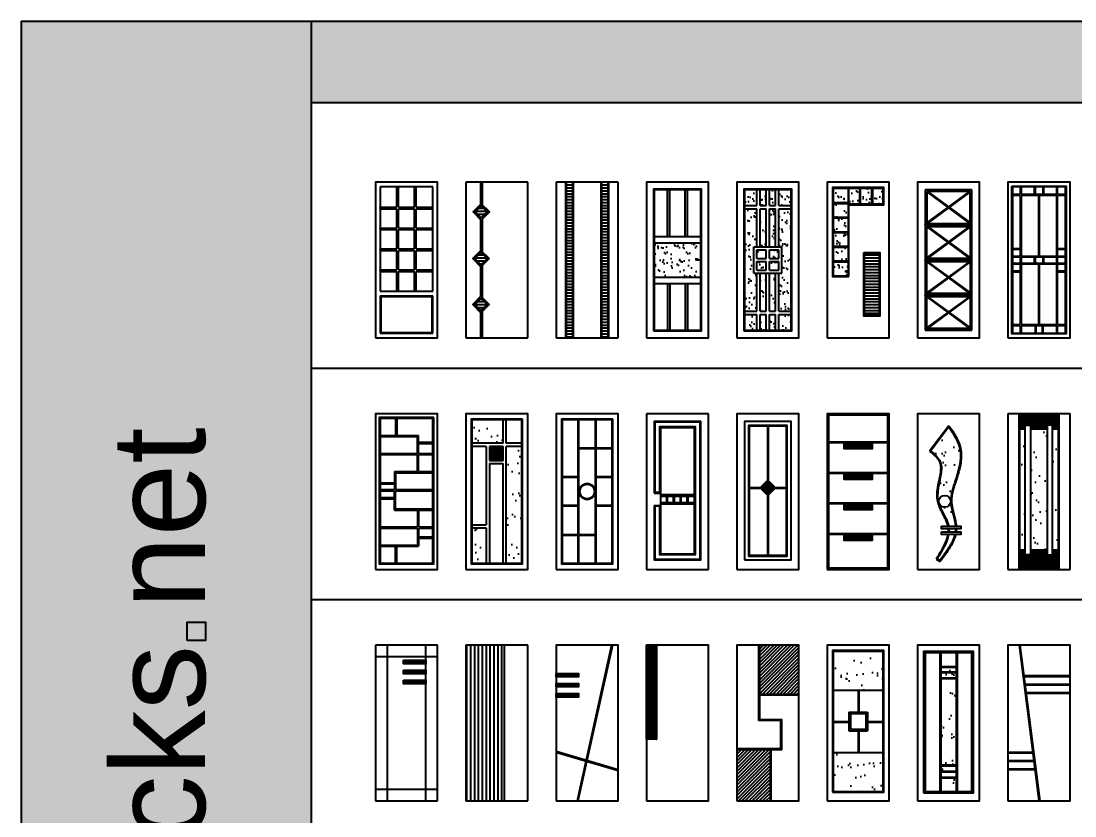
# Model space of a CAD drawing. Header units: millimetres. Extents: x 359 to 33527, y 260 to 20713.
# Drawn here: x 359 to 13904, y 10499 to 20713 of the extents above; entities that cross this region are included whole.
import ezdxf

# ---------------------------------------------------------------- set-up
doc = ezdxf.new("R2010")
doc.units = ezdxf.units.MM
doc.layers.add('www.cad-blocks.net', color=7, linetype='Continuous')
doc.styles.get("Standard").update_dxf_attribs({"font": 'arial.ttf'})
pattern_1 = [(37.5, (-118064.33, 60740.51), (-9.449, 289.02357), [0, -228, 0, -255, 0, -243.75]), (7.5, (-118064.33, 60740.5), (265.4665, 423.3219), [0, -123, 0, -205.5, 0, -78.75]), (327.5, (-118248.83, 60740.51), (467.1213, 0.84886), [0, -75, 0, -270, 0, -352.5]), (317.5, (-118248.83, 60740.5), (450.919, 131.6513), [0, -37.5, 0, -177, 0, -202.5])]
pattern_2 = [(0, (-112232.163, 51276.109), (0, 25), [])]

# ---------------------------------------------------------------- blocks, each defined once
blk = doc.blocks.new('A$C29E24965')
for p, q in [((60, 1940), (60, 600)), ((740, 1940), (60, 1940)), ((277, 1678), (277, 1940)), ((297, 1678), (297, 1940)), ((503, 1678), (503, 1940)), ((523, 1678), (523, 1940)), ((740, 600), (740, 1940)), ((57, 1678), (277, 1678)), ((57, 1658), (277, 1658)), ((277, 1410), (277, 1658)), ((297, 1678), (503, 1678)), ((297, 1658), (503, 1658)), ((297, 1410), (297, 1658)), ((503, 1410), (503, 1658)), ((523, 1678), (737, 1678)), ((523, 1658), (737, 1658)), ((523, 1410), (523, 1658)), ((57, 1410), (277, 1410)), ((57, 1390), (277, 1390)), ((277, 1142), (277, 1390)), ((297, 1410), (503, 1410)), ((297, 1142), (297, 1390)), ((297, 1390), (503, 1390)), ((503, 1142), (503, 1390)), ((523, 1410), (737, 1410)), ((523, 1142), (523, 1390)), ((523, 1390), (737, 1390)), ((57, 1142), (277, 1142)), ((57, 1122), (277, 1122)), ((277, 874), (277, 1122)), ((297, 1142), (503, 1142)), ((297, 1122), (503, 1122)), ((297, 874), (297, 1122)), ((503, 874), (503, 1122)), ((523, 1142), (737, 1142)), ((523, 1122), (737, 1122)), ((523, 874), (523, 1122)), ((57, 874), (277, 874)), ((57, 854), (277, 854)), ((277, 600), (277, 854)), ((297, 874), (503, 874)), ((297, 854), (503, 854)), ((297, 600), (297, 854)), ((503, 600), (503, 854)), ((523, 874), (737, 874)), ((523, 854), (737, 854)), ((523, 600), (523, 854)), ((60, 600), (740, 600)), ((60, 540), (740, 540)), ((60, 540), (60, 60)), ((70, 530), (730, 530)), ((70, 530), (70, 70)), ((730, 70), (730, 530)), ((740, 60), (740, 540)), ((60, 60), (740, 60)), ((70, 70), (730, 70))]:
    blk.add_line(p, q)
blk.add_lwpolyline([(0, 0), (800, 0), (800, 2000), (0, 2000)], close=True)
for p in [(60, 1672), (60, 1404), (60, 1136), (60, 868), (287, 600), (513, 600)]:
    blk.add_point(p)
blk = doc.blocks.new('A$C43955DE2')
h = blk.add_hatch()
h.set_pattern_fill('LINE,_O', color=256, scale=300)
h.set_pattern_definition([(0, (-82000.603, 56557.757), (0, 37.5), [])])
h.paths.add_polyline_path([(196, 506), (118, 428), (196, 350), (274, 428)])
h.paths.add_polyline_path([(118, 1018), (196, 940), (274, 1018), (196, 1096)])
h.paths.add_polyline_path([(200, 1696), (122, 1618), (200, 1540), (277, 1618)])
for p, q in [((0, 2000), (0, 0)), ((800, 2000), (0, 2000)), ((190, 2000), (190, 1714)), ((210, 2000), (210, 1714)), ((800, 0), (800, 2000)), ((190, 1522), (190, 1118)), ((210, 1522), (210, 1110)), ((190, 918), (190, 528)), ((210, 926), (210, 520)), ((190, 328), (190, 0)), ((210, 336), (210, 0)), ((0, 0), (800, 0))]:
    blk.add_line(p, q)
for points in [[(200, 1512), (306, 1618), (200, 1724), (94, 1618)], [(200, 1540), (277, 1618), (200, 1696), (122, 1618)], [(196, 912), (302, 1018), (196, 1124), (90, 1018)], [(196, 940), (274, 1018), (196, 1096), (118, 1018)], [(196, 322), (302, 428), (196, 534), (90, 428)], [(196, 350), (274, 428), (196, 506), (118, 428)]]:
    blk.add_lwpolyline(points, close=True)
blk = doc.blocks.new('A$C26C309B0')
h = blk.add_hatch()
h.set_pattern_fill('LINE,_O', color=256, scale=300)
h.set_pattern_definition([(0, (-83822.215, 56557.757), (0, 37.5), [])])
h.paths.add_polyline_path([(210, 2000), (130, 2000), (130, 0), (210, 0)])
h.paths.add_polyline_path([(670, 2000), (590, 2000), (590, 0), (670, 0)])
for p, q in [((800, 2000), (0, 2000)), ((0, 2000), (0, 0)), ((120, 2000), (120, 0)), ((130, 2000), (130, 0)), ((210, 2000), (210, 0)), ((220, 2000), (220, 0)), ((580, 0), (580, 2000)), ((590, 0), (590, 2000)), ((670, 0), (670, 2000)), ((680, 0), (680, 2000)), ((800, 0), (800, 2000)), ((0, 0), (800, 0))]:
    blk.add_line(p, q)
blk = doc.blocks.new('A$C2EA77AA8')
h = blk.add_hatch()
h.set_pattern_fill('AR-SAND,_O', color=256, scale=80)
h.set_pattern_definition([(37.5, (-85643.83, 56557.76), (-5.03947, 154.1459), [0, -121.6, 0, -136, 0, -130]), (7.5, (-85643.83, 56557.76), (141.58214, 225.7717), [0, -65.6, 0, -109.6, 0, -42]), (327.5, (-85742.23, 56557.76), (249.13135, 0.45272), [0, -40, 0, -144, 0, -188]), (317.5, (-85742.23, 56557.76), (240.49013, 70.21405), [0, -20, 0, -94.4, 0, -108])])
h.paths.add_polyline_path([(100, 1220), (100, 780), (700, 780), (700, 1220)])
for p, q in [((270, 1300), (270, 1900)), ((300, 1300), (300, 1900)), ((500, 1300), (500, 1900)), ((530, 1300), (530, 1900)), ((100, 1300), (700, 1300)), ((100, 1220), (700, 1220)), ((100, 780), (700, 780)), ((100, 700), (700, 700)), ((270, 700), (270, 100)), ((300, 700), (300, 100)), ((500, 700), (500, 100)), ((530, 700), (530, 100))]:
    blk.add_line(p, q)
for points in [[(0, 0), (800, 0), (800, 2000), (0, 2000)], [(90, 90), (710, 90), (710, 1910), (90, 1910)], [(100, 100), (700, 100), (700, 1900), (100, 1900)]]:
    blk.add_lwpolyline(points, close=True)
for p in [(300, 1300), (500, 1300)]:
    blk.add_point(p)
blk = doc.blocks.new('A$C23F63C84')
h = blk.add_hatch()
h.set_pattern_fill('AR-SAND,_O', color=256, scale=80)
h.set_pattern_definition([(37.5, (-87465.44, 56557.76), (-5.03947, 154.1459), [0, -121.6, 0, -136, 0, -130]), (7.5, (-87465.44, 56557.76), (141.58214, 225.7717), [0, -65.6, 0, -109.6, 0, -42]), (327.5, (-87563.84, 56557.76), (249.13135, 0.45272), [0, -40, 0, -144, 0, -188]), (317.5, (-87563.84, 56557.76), (240.49013, 70.21405), [0, -20, 0, -94.4, 0, -108])])
h.paths.add_polyline_path([(580, 829), (540, 829), (540, 341), (700, 341), (700, 1659), (540, 1659), (540, 1171), (580, 1171)])
h.paths.add_polyline_path([(220, 829), (220, 1171), (260, 1171), (260, 1659), (100, 1659), (100, 341), (260, 341), (260, 829)])
h.paths.add_polyline_path([(260, 1900), (100, 1900), (100, 1699), (260, 1699)])
h.paths.add_polyline_path([(380, 1900), (300, 1900), (300, 1699), (380, 1699)])
h.paths.add_polyline_path([(420, 1699), (500, 1699), (500, 1900), (420, 1900)])
h.paths.add_polyline_path([(540, 1699), (700, 1699), (700, 1900), (540, 1900)])
h.paths.add_polyline_path([(500, 1659), (420, 1659), (420, 1171), (500, 1171)])
h.paths.add_polyline_path([(380, 1659), (300, 1659), (300, 1171), (380, 1171)])
h.paths.add_polyline_path([(380, 1020), (380, 1131), (260, 1131), (260, 1020)])
h.paths.add_polyline_path([(420, 1020), (540, 1020), (540, 1131), (420, 1131)])
h.paths.add_polyline_path([(380, 980), (260, 980), (260, 869), (380, 869)])
h.paths.add_polyline_path([(540, 869), (540, 980), (420, 980), (420, 869)])
h.paths.add_polyline_path([(380, 829), (300, 829), (300, 341), (380, 341)])
h.paths.add_polyline_path([(420, 341), (500, 341), (500, 829), (420, 829)])
h.paths.add_polyline_path([(420, 100), (500, 100), (500, 301), (420, 301)])
h.paths.add_polyline_path([(300, 100), (380, 100), (380, 301), (300, 301)])
h.paths.add_polyline_path([(100, 100), (260, 100), (260, 301), (100, 301)])
h.paths.add_polyline_path([(700, 301), (540, 301), (540, 100), (700, 100)])
for p, q in [((260, 1699), (260, 1900)), ((300, 1699), (300, 1900)), ((380, 1699), (380, 1900)), ((420, 1699), (420, 1900)), ((500, 1699), (500, 1900)), ((540, 1699), (540, 1900)), ((100, 1699), (260, 1699)), ((100, 1659), (260, 1659)), ((260, 1171), (260, 1659)), ((300, 1699), (380, 1699)), ((300, 1171), (300, 1659)), ((300, 1659), (380, 1659)), ((380, 1171), (380, 1659)), ((420, 1699), (500, 1699)), ((420, 1171), (420, 1659)), ((420, 1659), (500, 1659)), ((500, 1171), (500, 1659)), ((540, 1699), (700, 1699)), ((540, 1171), (540, 1659)), ((540, 1659), (700, 1659)), ((220, 1171), (580, 1171)), ((220, 829), (220, 1171)), ((260, 1020), (260, 1131)), ((260, 1131), (380, 1131)), ((380, 1020), (380, 1131)), ((420, 1020), (420, 1131)), ((420, 1131), (540, 1131)), ((540, 1020), (540, 1131)), ((580, 829), (580, 1171)), ((260, 1020), (380, 1020)), ((260, 869), (260, 980)), ((260, 980), (380, 980)), ((380, 869), (380, 980)), ((420, 1020), (540, 1020)), ((420, 869), (420, 980)), ((420, 980), (540, 980)), ((540, 869), (540, 980)), ((220, 829), (580, 829)), ((260, 869), (380, 869)), ((260, 341), (260, 829)), ((300, 341), (300, 829)), ((380, 341), (380, 829)), ((420, 869), (540, 869)), ((420, 341), (420, 829)), ((500, 341), (500, 829)), ((540, 341), (540, 829)), ((100, 341), (260, 341)), ((100, 301), (260, 301)), ((260, 100), (260, 301)), ((300, 341), (380, 341)), ((300, 301), (380, 301)), ((300, 100), (300, 301)), ((380, 100), (380, 301)), ((420, 341), (500, 341)), ((420, 301), (500, 301)), ((420, 100), (420, 301)), ((500, 100), (500, 301)), ((540, 341), (700, 341)), ((540, 301), (700, 301)), ((540, 100), (540, 301))]:
    blk.add_line(p, q)
for points in [[(0, 0), (800, 0), (800, 2000), (0, 2000)], [(90, 90), (710, 90), (710, 1910), (90, 1910)], [(100, 100), (700, 100), (700, 1900), (100, 1900)]]:
    blk.add_lwpolyline(points, close=True)
blk = doc.blocks.new('A$C091A2DEA')
h = blk.add_hatch()
h.set_pattern_fill('AR-SAND,_O', color=256, scale=80)
h.set_pattern_definition([(37.5, (-89287.05, 56557.76), (-5.03947, 154.1459), [0, -121.6, 0, -136, 0, -130]), (7.5, (-89287.05, 56557.76), (141.58214, 225.7717), [0, -65.6, 0, -109.6, 0, -42]), (327.5, (-89385.45, 56557.76), (249.13135, 0.45272), [0, -40, 0, -144, 0, -188]), (317.5, (-89385.45, 56557.76), (240.49013, 70.21405), [0, -20, 0, -94.4, 0, -108])])
h.paths.add_polyline_path([(80, 974), (80, 797), (270, 797), (270, 974)])
h.paths.add_polyline_path([(80, 1162), (80, 984), (270, 984), (270, 1162)])
h.paths.add_polyline_path([(80, 1349), (80, 1172), (270, 1172), (270, 1349)])
h.paths.add_polyline_path([(80, 1536), (80, 1359), (270, 1359), (270, 1536)])
h.paths.add_polyline_path([(270, 1546), (270, 1723), (80, 1723), (80, 1546)])
h.paths.add_polyline_path([(80, 1920), (80, 1733), (270, 1733), (270, 1920)])
h.paths.add_polyline_path([(417, 1920), (280, 1920), (280, 1720), (417, 1720)])
h.paths.add_polyline_path([(573, 1920), (427, 1920), (427, 1720), (573, 1720)])
h.paths.add_polyline_path([(720, 1920), (583, 1920), (583, 1720), (720, 1720)])
h = blk.add_hatch()
h.set_pattern_fill('LINE,_O', color=256, scale=300)
h.set_pattern_definition([(0, (-89287.05, 56557.757), (0, 37.5), [])])
h.paths.add_polyline_path([(483, 288), (670, 288), (670, 1085), (483, 1085)])
for p, q in [((80, 1920), (80, 797)), ((270, 1920), (270, 797)), ((280, 1720), (280, 1920)), ((417, 1920), (417, 1720)), ((427, 1920), (427, 1720)), ((573, 1920), (573, 1720)), ((583, 1920), (583, 1720)), ((270, 1733), (80, 1733)), ((270, 1723), (80, 1723)), ((270, 1546), (80, 1546)), ((270, 1536), (80, 1536)), ((270, 1359), (80, 1359)), ((270, 1349), (80, 1349)), ((270, 1172), (80, 1172)), ((270, 1162), (80, 1162)), ((270, 984), (80, 984)), ((270, 974), (80, 974)), ((80, 797), (270, 797))]:
    blk.add_line(p, q)
for points in [[(0, 0), (800, 0), (800, 2000), (0, 2000)], [(473, 1095), (680, 1095), (680, 278), (473, 278)], [(483, 1085), (670, 1085), (670, 288), (483, 288)]]:
    blk.add_lwpolyline(points, close=True)
for points in [[(280, 787), (280, 1710), (730, 1710), (730, 1930), (70, 1930), (70, 787), (280, 787)], [(280, 1720), (720, 1720), (720, 1920), (80, 1920)]]:
    blk.add_lwpolyline(points)
for p in [(427, 1817), (573, 1817), (270, 1733), (410, 1720), (540, 1720), (670, 1720), (270, 1546), (270, 1359), (270, 1172), (270, 984)]:
    blk.add_point(p)
blk = doc.blocks.new('A$C18F8473F')
for p, q in [((100, 1900), (100, 100)), ((700, 1900), (100, 1900)), ((700, 100), (700, 1900)), ((674, 1883), (114, 1473)), ((120, 1880), (120, 1470)), ((680, 1880), (120, 1880)), ((120, 1875), (680, 1465)), ((680, 1875), (120, 1465)), ((126, 1883), (686, 1473)), ((680, 1470), (680, 1880)), ((100, 1450), (700, 1450)), ((674, 1433), (114, 1023)), ((120, 1470), (680, 1470)), ((120, 1425), (680, 1015)), ((680, 1425), (120, 1015)), ((126, 1433), (686, 1023)), ((100, 1000), (700, 1000)), ((674, 983), (114, 573)), ((120, 975), (680, 565)), ((680, 975), (120, 565)), ((126, 983), (686, 573)), ((100, 550), (700, 550)), ((674, 533), (114, 123)), ((680, 525), (120, 115)), ((120, 525), (680, 115)), ((126, 533), (686, 123)), ((100, 100), (700, 100))]:
    blk.add_line(p, q)
for points in [[(0, 0), (800, 0), (800, 2000), (0, 2000)], [(120, 1430), (680, 1430), (680, 1020), (120, 1020)], [(120, 980), (680, 980), (680, 570), (120, 570)], [(120, 530), (680, 530), (680, 120), (120, 120)]]:
    blk.add_lwpolyline(points, close=True)
for p in [(100, 1450), (100, 1000), (100, 550)]:
    blk.add_point(p)
blk = doc.blocks.new('A$C427A4258')
for p, q in [((740, 1940), (60, 1940)), ((60, 1940), (60, 60)), ((160, 1940), (160, 1840)), ((170, 1940), (170, 1840)), ((340, 1940), (340, 1840)), ((350, 1940), (350, 1840)), ((450, 1940), (450, 1840)), ((460, 1940), (460, 1840)), ((630, 1840), (630, 1940)), ((640, 1840), (640, 1940)), ((740, 60), (740, 1940)), ((160, 1840), (60, 1840)), ((160, 1830), (60, 1830)), ((160, 1830), (160, 1150)), ((340, 1840), (170, 1840)), ((395, 1830), (170, 1830)), ((170, 1830), (170, 1050)), ((450, 1840), (350, 1840)), ((395, 1830), (395, 1050)), ((630, 1830), (405, 1830)), ((405, 1830), (405, 1050)), ((630, 1840), (460, 1840)), ((630, 1050), (630, 1830)), ((740, 1840), (640, 1840)), ((740, 1830), (640, 1830)), ((640, 1150), (640, 1830)), ((60, 1150), (160, 1150)), ((60, 1140), (160, 1140)), ((160, 1140), (160, 1050)), ((640, 1150), (740, 1150)), ((640, 1050), (640, 1140)), ((640, 1140), (740, 1140)), ((60, 1050), (160, 1050)), ((60, 1040), (160, 1040)), ((60, 960), (160, 960)), ((60, 950), (395, 950)), ((160, 1040), (160, 960)), ((160, 950), (160, 860)), ((170, 1050), (395, 1050)), ((170, 1040), (340, 1040)), ((170, 1040), (170, 960)), ((170, 960), (340, 960)), ((170, 950), (170, 170)), ((340, 1040), (340, 960)), ((350, 1040), (450, 1040)), ((350, 1040), (350, 960)), ((350, 960), (450, 960)), ((395, 950), (395, 170)), ((405, 1050), (630, 1050)), ((405, 950), (405, 170)), ((405, 950), (630, 950)), ((450, 1040), (450, 960)), ((460, 1040), (630, 1040)), ((460, 1040), (460, 950)), ((460, 960), (630, 960)), ((630, 960), (630, 1040)), ((630, 170), (630, 950)), ((640, 1050), (740, 1050)), ((640, 1040), (740, 1040)), ((640, 960), (640, 1040)), ((640, 960), (740, 960)), ((640, 860), (640, 950)), ((640, 950), (740, 950)), ((60, 860), (160, 860)), ((60, 850), (160, 850)), ((160, 850), (160, 170)), ((640, 860), (740, 860)), ((640, 170), (640, 850)), ((640, 850), (740, 850)), ((60, 170), (160, 170)), ((60, 160), (160, 160)), ((160, 160), (160, 60)), ((170, 170), (395, 170)), ((170, 160), (350, 160)), ((170, 160), (170, 60)), ((350, 160), (350, 60)), ((360, 160), (440, 160)), ((360, 160), (360, 60)), ((405, 170), (630, 170)), ((440, 160), (440, 60)), ((450, 160), (630, 160)), ((450, 160), (450, 60)), ((630, 60), (630, 160)), ((640, 170), (740, 170)), ((640, 160), (740, 160)), ((640, 60), (640, 160)), ((60, 60), (740, 60))]:
    blk.add_line(p, q)
for points in [[(0, 0), (800, 0), (800, 2000), (0, 2000)], [(50, 1950), (750, 1950), (750, 50), (50, 50)]]:
    blk.add_lwpolyline(points, close=True)
blk = doc.blocks.new('A$C52A404A7')
for p, q in [((260, 1940), (260, 1722)), ((275, 1940), (275, 1722)), ((60, 1722), (260, 1722)), ((60, 1707), (540, 1707)), ((275, 1722), (555, 1722)), ((540, 1490), (540, 1707)), ((555, 1634), (555, 1722)), ((555, 1634), (740, 1634)), ((60, 1490), (540, 1490)), ((555, 1490), (555, 1619)), ((555, 1619), (740, 1619)), ((555, 1490), (740, 1490)), ((60, 1475), (540, 1475)), ((540, 1257), (540, 1475)), ((555, 1257), (555, 1475)), ((555, 1475), (740, 1475)), ((245, 1257), (245, 1113)), ((245, 1257), (540, 1257)), ((260, 1242), (260, 1025)), ((260, 1242), (740, 1242)), ((555, 1257), (740, 1257)), ((60, 1113), (245, 1113)), ((60, 1098), (245, 1098)), ((245, 1098), (245, 1025)), ((60, 1025), (245, 1025)), ((60, 1010), (245, 1010)), ((245, 922), (245, 1010)), ((260, 1025), (740, 1025)), ((260, 777), (260, 1010)), ((260, 1010), (740, 1010)), ((60, 922), (245, 922)), ((60, 907), (245, 907)), ((245, 762), (245, 907)), ((245, 762), (540, 762)), ((260, 777), (740, 777)), ((540, 762), (540, 545)), ((555, 762), (740, 762)), ((555, 762), (555, 545)), ((60, 545), (540, 545)), ((555, 545), (740, 545)), ((60, 530), (540, 530)), ((540, 530), (540, 312)), ((555, 530), (555, 416)), ((555, 530), (740, 530)), ((555, 416), (740, 416)), ((60, 312), (540, 312)), ((60, 297), (260, 297)), ((260, 80), (260, 297)), ((275, 297), (555, 297)), ((275, 80), (275, 297)), ((555, 401), (555, 297)), ((555, 401), (740, 401))]:
    blk.add_line(p, q)
for points in [[(0, 0), (800, 0), (800, 2000), (0, 2000)], [(750, 1950), (50, 1950), (50, 70), (750, 70)], [(740, 1940), (60, 1940), (60, 80), (740, 80)]]:
    blk.add_lwpolyline(points, close=True)
for p in [(60, 1707), (60, 1475), (60, 1242), (60, 1010), (60, 777), (60, 545), (60, 312)]:
    blk.add_point(p)
blk = doc.blocks.new('A$C55325F79')
h = blk.add_hatch()
h.set_pattern_fill('AR-SAND', color=256, scale=150, style=0)
h.set_pattern_definition(pattern_1)
h.paths.add_polyline_path([(480, 1620), (480, 1920), (80, 1920), (80, 1620)])
h = blk.add_hatch()
h.set_pattern_fill('ANSI31', color=256, scale=150, style=0)
h.set_pattern_definition([(45, (-118064.33, 60740.515), (-13.2582521, 13.2582521), [])])
h.paths.add_polyline_path([(304, 1399), (480, 1399), (480, 1580), (304, 1580)])
h = blk.add_hatch()
h.set_pattern_fill('AR-SAND', color=256, scale=150, style=0)
h.set_pattern_definition(pattern_1)
h.paths.add_polyline_path([(520, 80), (720, 80), (720, 1580), (520, 1580)])
h = blk.add_hatch()
h.set_pattern_fill('AR-SAND', color=256, scale=150, style=0)
h.set_pattern_definition(pattern_1)
h.paths.add_polyline_path([(264, 532), (80, 532), (80, 80), (264, 80)])
for p, q in [((480, 1620), (480, 1920)), ((520, 1620), (520, 1920)), ((480, 1620), (80, 1620)), ((264, 1580), (80, 1580)), ((264, 1580), (264, 572)), ((304, 1580), (304, 1399)), ((480, 1580), (304, 1580)), ((480, 1399), (480, 1580)), ((720, 1620), (520, 1620)), ((720, 1580), (520, 1580)), ((520, 80), (520, 1580)), ((304, 1399), (480, 1399)), ((304, 1359), (304, 80)), ((304, 1359), (480, 1359)), ((480, 80), (480, 1359)), ((80, 572), (264, 572)), ((80, 532), (264, 532)), ((264, 532), (264, 80))]:
    blk.add_line(p, q)
for points in [[(0, 0), (800, 0), (800, 2000), (0, 2000)], [(730, 1930), (70, 1930), (70, 70), (730, 70)], [(720, 1920), (80, 1920), (80, 80), (720, 80)]]:
    blk.add_lwpolyline(points, close=True)
blk = doc.blocks.new('A$C23BF01AD')
for p, q in [((283, 1194), (283, 1920)), ((293, 1562), (293, 1920)), ((507, 1562), (507, 1920)), ((517, 1562), (517, 1920)), ((293, 1562), (507, 1562)), ((293, 448), (293, 1552)), ((293, 1552), (507, 1552)), ((507, 448), (507, 1552)), ((517, 1562), (720, 1562)), ((517, 1194), (517, 1552)), ((517, 1552), (720, 1552)), ((80, 1194), (283, 1194)), ((80, 1184), (283, 1184)), ((283, 826), (283, 1184)), ((517, 1194), (720, 1194)), ((517, 826), (517, 1184)), ((517, 1184), (720, 1184)), ((80, 826), (283, 826)), ((80, 816), (283, 816)), ((283, 448), (283, 816)), ((517, 826), (720, 826)), ((517, 816), (720, 816)), ((517, 80), (517, 816)), ((80, 448), (283, 448)), ((80, 438), (283, 438)), ((283, 80), (283, 438)), ((293, 448), (507, 448)), ((293, 438), (507, 438)), ((293, 80), (293, 438)), ((507, 80), (507, 438))]:
    blk.add_line(p, q)
for points in [[(0, 0), (800, 0), (800, 2000), (0, 2000)], [(730, 1930), (70, 1930), (70, 70), (730, 70)], [(720, 1920), (80, 1920), (80, 80), (720, 80)]]:
    blk.add_lwpolyline(points, close=True)
for radius in [104, 94.4]:
    blk.add_circle((400, 1000), radius)
for p in [(80, 1552), (80, 1184), (80, 816), (80, 448), (293, 80), (507, 80)]:
    blk.add_point(p)
blk = doc.blocks.new('A$C2A4C7F03')
for p, q in [((0, 2000), (0, 0)), ((800, 2000), (0, 2000)), ((800, 0), (800, 2000)), ((100, 980), (180, 980)), ((180, 960), (620, 960)), ((100, 820), (180, 820)), ((180, 940), (620, 940)), ((180, 860), (620, 860)), ((180, 840), (620, 840)), ((258, 940), (258, 860)), ((268, 940), (268, 860)), ((346, 940), (346, 860)), ((356, 940), (356, 860)), ((434, 940), (434, 860)), ((444, 940), (444, 860)), ((522, 940), (522, 860)), ((532, 940), (532, 860)), ((0, 0), (800, 0))]:
    blk.add_line(p, q)
for points in [[(100, 820), (100, 120), (700, 120), (700, 1900), (100, 1900), (100, 980)], [(170, 810), (110, 810), (110, 130), (690, 130), (690, 1890), (110, 1890), (110, 990), (170, 990)], [(170, 810), (170, 190), (630, 190), (630, 1830), (170, 1830), (170, 990)]]:
    blk.add_lwpolyline(points)
blk.add_lwpolyline([(180, 200), (620, 200), (620, 1820), (180, 1820)], close=True)
for p in [(268, 940), (356, 940), (444, 940), (532, 940)]:
    blk.add_point(p)
blk = doc.blocks.new('A$C05561411')
h = blk.add_hatch()
h.set_pattern_fill('ANSI31', color=256, scale=150, style=0)
h.set_pattern_definition([(45, (-105313.05, 63686.755), (-13.2582521, 13.2582521), [])])
h.paths.add_polyline_path([(485, 1046), (400, 1131), (315, 1046), (400, 962)])
for p, q in [((395, 1840), (395, 1140)), ((405, 1840), (405, 1140)), ((160, 1053), (308, 1053)), ((160, 1043), (304, 1043)), ((395, 952), (395, 180)), ((405, 952), (405, 180)), ((492, 1053), (640, 1053)), ((496, 1043), (640, 1043))]:
    blk.add_line(p, q)
for points in [[(0, 0), (800, 0), (800, 2000), (0, 2000)], [(100, 120), (700, 120), (700, 1900), (100, 1900)], [(150, 170), (650, 170), (650, 1850), (150, 1850)], [(160, 180), (640, 180), (640, 1840), (160, 1840)], [(400, 947), (499, 1046), (400, 1145), (301, 1046)], [(400, 962), (485, 1046), (400, 1131), (315, 1046)]]:
    blk.add_lwpolyline(points, close=True)
blk = doc.blocks.new('A$C03877F18')
h = blk.add_hatch()
h.set_pattern_fill('ANSI31', color=256, scale=150, style=0)
h.set_pattern_definition([(45, (-106987.808, 63686.755), (-13.2582521, 13.2582521), [])])
h.paths.add_polyline_path([(580, 1548), (580, 1628), (220, 1628), (220, 1548)])
h.paths.add_polyline_path([(580, 1156), (580, 1236), (220, 1236), (220, 1156)])
h.paths.add_polyline_path([(580, 764), (580, 844), (220, 844), (220, 764)])
h.paths.add_polyline_path([(220, 452), (220, 372), (580, 372), (580, 452)])
for p, q in [((20, 1980), (20, 20)), ((780, 1980), (20, 1980)), ((780, 20), (780, 1980)), ((20, 1638), (780, 1638)), ((20, 1628), (780, 1628)), ((20, 1246), (780, 1246)), ((20, 1236), (780, 1236)), ((20, 854), (780, 854)), ((20, 844), (780, 844)), ((20, 462), (780, 462)), ((20, 452), (780, 452)), ((20, 20), (780, 20))]:
    blk.add_line(p, q)
for points in [[(0, 0), (800, 0), (800, 2000), (0, 2000)], [(220, 1628), (580, 1628), (580, 1548), (220, 1548)], [(220, 1236), (580, 1236), (580, 1156), (220, 1156)], [(220, 844), (580, 844), (580, 764), (220, 764)], [(220, 452), (580, 452), (580, 372), (220, 372)]]:
    blk.add_lwpolyline(points, close=True)
blk = doc.blocks.new('A$C4F1D7117')
h = blk.add_hatch()
h.set_pattern_fill('AR-SAND', color=256, scale=150, style=0)
h.set_pattern_definition([(37.5, (-108956.27, 63686.75), (-9.449, 289.02357), [0, -228, 0, -255, 0, -243.75]), (7.5, (-108956.27, 63686.75), (265.4665, 423.3219), [0, -123, 0, -205.5, 0, -78.75]), (327.5, (-109140.77, 63686.75), (467.1213, 0.84886), [0, -75, 0, -270, 0, -352.5]), (317.5, (-109140.77, 63686.75), (450.919, 131.6513), [0, -37.5, 0, -177, 0, -202.5])])
edge = h.paths.add_edge_path()
edge.add_spline(control_points=[(428, 874), (428, 875), (426, 964), (503, 1177), (603, 1520), (470, 1734), (406, 1831)], knot_values=[33.424234, 33.424234, 33.424234, 33.424234, 36.480179, 278.29243, 641.214382, 944.085598, 944.085598, 944.085598, 944.085598], degree=3, periodic=0)
edge.add_line((406, 1831), (171, 1522))
edge.add_spline(control_points=[(171, 1522), (229, 1474), (346, 1368), (275, 1118), (236, 836), (379, 661), (400, 558), (401, 555)], knot_values=[12.295849, 12.295849, 12.295849, 12.295849, 164.14004, 422.374832, 632.374568, 932.023659, 939.234544, 939.234544, 939.234544, 939.234544], degree=3, periodic=0)
edge.add_line((401, 555), (489, 555))
edge.add_spline(control_points=[(489, 555), (482, 659), (431, 768), (428, 874)], knot_values=[944.085598, 944.085598, 944.085598, 944.085598, 1238.404274, 1238.404274, 1238.404274, 1238.404274], degree=3, periodic=0)
edge.add_arc((352, 874), 76.1, -180, 0, ccw=False)
edge.add_arc((352, 874), 76.1, 0, 180, ccw=False)
edge = h.paths.add_edge_path()
edge.add_spline(control_points=[(487, 482), (489, 494), (490, 507), (490, 520)], knot_values=[1272.279183, 1272.279183, 1272.279183, 1272.279183, 1308.763143, 1308.763143, 1308.763143, 1308.763143], degree=3, periodic=0)
edge.add_line((490, 520), (405, 520))
edge.add_spline(control_points=[(405, 520), (406, 507), (406, 494), (405, 482)], knot_values=[974.560412, 974.560412, 974.560412, 974.560412, 1012.13312, 1012.13312, 1012.13312, 1012.13312], degree=3, periodic=0)
edge.add_line((405, 482), (487, 482))
edge = h.paths.add_edge_path()
edge.add_line((480, 446), (401, 446))
edge.add_spline(control_points=[(401, 446), (383, 344), (320, 242), (254, 136)], knot_values=[1047.494639, 1047.494639, 1047.494639, 1047.494639, 1350.303674, 1350.303674, 1350.303674, 1350.303674], degree=3, periodic=0)
edge.add_line((254, 136), (289, 113))
edge.add_spline(control_points=[(289, 113), (372, 222), (453, 331), (480, 446)], knot_values=[1343.547438, 1343.547438, 1343.547438, 1343.547438, 1683.7359, 1683.7359, 1683.7359, 1683.7359], degree=3, periodic=0)
for p, q in [((405, 1844), (157, 1520)), ((406, 1831), (171, 1522)), ((254, 136), (289, 113)), ((240, 132), (293, 100))]:
    blk.add_line(p, q)
for points in [[(0, 0), (800, 0), (800, 2000), (0, 2000)], [(309, 555), (558, 555), (558, 520), (309, 520)], [(309, 482), (558, 482), (558, 446), (309, 446)]]:
    blk.add_lwpolyline(points, close=True)
blk.add_circle((352, 874), 76.1)
for points, knots in [([(405, 1844), (428, 1816), (442, 1795), (474, 1744), (491, 1714), (521, 1654), (534, 1623), (547, 1582), (550, 1572), (554, 1555), (556, 1546), (558, 1532), (559, 1525), (561, 1513), (562, 1507), (563, 1488), (564, 1475), (564, 1431), (562, 1400), (552, 1337), (546, 1306), (530, 1243), (520, 1212), (507, 1170), (503, 1158), (496, 1138), (493, 1129), (487, 1111), (484, 1102), (476, 1075), (470, 1057), (457, 1016), (451, 992), (442, 944), (439, 921), (438, 892), (438, 887), (438, 877), (438, 873), (438, 865), (439, 861), (440, 849), (441, 840), (444, 815), (447, 799), (454, 765), (458, 748), (469, 709), (475, 685), (486, 639), (491, 616), (497, 583), (498, 573), (499, 560), (499, 558), (499, 555)], [33.424234, 33.424234, 33.424234, 33.424234, 98.964324, 98.964324, 190.015245, 190.015245, 281.066167, 281.066167, 308.36768, 308.36768, 331.863842, 331.863842, 349.468836, 349.468836, 367.07383, 367.07383, 402.283817, 402.283817, 486.922895, 486.922895, 571.561973, 571.561973, 656.20105, 656.20105, 687.853923, 687.853923, 712.704264, 712.704264, 737.554605, 737.554605, 787.255288, 787.255288, 854.961367, 854.961367, 922.667446, 922.667446, 937.882118, 937.882118, 949.503254, 949.503254, 961.12439, 961.12439, 984.366661, 984.366661, 1030.851205, 1030.851205, 1077.335748, 1077.335748, 1140.719085, 1140.719085, 1204.102422, 1204.102422, 1232.403232, 1232.403232, 1239.106263, 1239.106263, 1239.106263, 1239.106263]), ([(406, 1831), (470, 1734), (603, 1520), (503, 1177), (389, 860), (481, 660), (489, 555)], [33.424234, 33.424234, 33.424234, 33.424234, 336.295451, 699.217403, 941.029653, 1238.404274, 1238.404274, 1238.404274, 1238.404274]), ([(157, 1520), (184, 1498), (201, 1483), (228, 1458), (239, 1448), (257, 1427), (265, 1416), (275, 1401), (278, 1396), (283, 1387), (284, 1383), (288, 1375), (289, 1371), (293, 1358), (295, 1350), (298, 1332), (299, 1323), (300, 1295), (299, 1276), (295, 1237), (292, 1217), (284, 1177), (280, 1156), (273, 1126), (271, 1117), (266, 1093), (263, 1078), (258, 1048), (256, 1033), (251, 996), (250, 974), (250, 930), (252, 908), (257, 881), (258, 876), (260, 866), (262, 860), (265, 849), (266, 844), (272, 827), (276, 816), (289, 785), (299, 765), (319, 725), (329, 705), (349, 666), (358, 646), (373, 612), (379, 596), (386, 574), (388, 567), (390, 559), (390, 557), (390, 555)], [12.295849, 12.295849, 12.295849, 12.295849, 62.909739, 62.909739, 100.519427, 100.519427, 138.129114, 138.129114, 155.76671, 155.76671, 169.300369, 169.300369, 182.834028, 182.834028, 209.901347, 209.901347, 236.968666, 236.968666, 290.137629, 290.137629, 343.306592, 343.306592, 396.475555, 396.475555, 420.25281, 420.25281, 459.777541, 459.777541, 499.302272, 499.302272, 558.127041, 558.127041, 616.95181, 616.95181, 630.546935, 630.546935, 645.825327, 645.825327, 661.103719, 661.103719, 691.660502, 691.660502, 749.11978, 749.11978, 806.579057, 806.579057, 864.038335, 864.038335, 911.419813, 911.419813, 931.284688, 931.284688, 937.268365, 937.268365, 937.268365, 937.268365]), ([(171, 1522), (229, 1474), (346, 1368), (275, 1118), (236, 836), (379, 661), (400, 558), (401, 555)], [12.295849, 12.295849, 12.295849, 12.295849, 164.14004, 422.374832, 632.374568, 932.023659, 939.234544, 939.234544, 939.234544, 939.234544]), ([(391, 446), (390, 445), (390, 444), (386, 424), (381, 405), (368, 367), (361, 348), (343, 309), (333, 290), (305, 238), (286, 206), (259, 162), (252, 152), (240, 132)], [1049.251569, 1049.251569, 1049.251569, 1049.251569, 1052.902574, 1052.902574, 1110.305974, 1110.305974, 1167.709374, 1167.709374, 1225.112774, 1225.112774, 1319.912611, 1319.912611, 1350.303674, 1350.303674, 1350.303674, 1350.303674]), ([(491, 446), (489, 438), (487, 430), (479, 403), (472, 385), (456, 348), (447, 329), (419, 279), (399, 248), (356, 186), (333, 155), (306, 118), (302, 113), (293, 100)], [1341.307477, 1341.307477, 1341.307477, 1341.307477, 1364.307393, 1364.307393, 1418.995413, 1418.995413, 1473.683433, 1473.683433, 1569.873197, 1569.873197, 1666.062961, 1666.062961, 1683.7359, 1683.7359, 1683.7359, 1683.7359]), ([(395, 520), (396, 513), (396, 506), (396, 493), (395, 487), (395, 482)], [973.916444, 973.916444, 973.916444, 973.916444, 995.499174, 995.499174, 1012.804849, 1012.804849, 1012.804849, 1012.804849]), ([(500, 520), (500, 516), (500, 512), (499, 500), (498, 491), (497, 482)], [1272.024593, 1272.024593, 1272.024593, 1272.024593, 1282.275362, 1282.275362, 1307.454039, 1307.454039, 1307.454039, 1307.454039])]:
    blk.add_open_spline(points, degree=3, knots=knots)
for points in [[(401, 446), (383, 344), (320, 242), (254, 136)], [(480, 446), (453, 331), (372, 222), (289, 113)], [(405, 520), (406, 507), (406, 494), (405, 482)], [(490, 520), (490, 507), (489, 494), (487, 482)]]:
    blk.add_open_spline(points, degree=3)
blk = doc.blocks.new('A$C0AFB33FD')
h = blk.add_hatch()
h.set_pattern_fill('LINE', color=256, scale=200, style=0)
h.set_pattern_definition(pattern_2)
h.paths.add_polyline_path([(508, 1800), (508, 1854), (575, 1854), (575, 1800), (650, 1800), (650, 2000), (150, 2000), (150, 1800), (225, 1800), (225, 1854), (292, 1854), (292, 1800)])
h = blk.add_hatch()
h.set_pattern_fill('AR-SAND', color=256, scale=150, style=0)
h.set_pattern_definition([(37.5, (-110777.88, 63686.75), (-9.449, 289.02357), [0, -228, 0, -255, 0, -243.75]), (7.5, (-110777.9, 63686.75), (265.4665, 423.3219), [0, -123, 0, -205.5, 0, -78.75]), (327.5, (-110962.38, 63686.75), (467.1213, 0.84886), [0, -75, 0, -270, 0, -352.5]), (317.5, (-110962.4, 63686.75), (450.919, 131.6513), [0, -37.5, 0, -177, 0, -202.5])])
h.paths.add_polyline_path([(508, 1800), (292, 1800), (292, 250), (508, 250)])
h.paths.add_polyline_path([(225, 1800), (150, 1800), (150, 250), (225, 250)])
h.paths.add_polyline_path([(575, 250), (650, 250), (650, 1800), (575, 1800)])
h = blk.add_hatch()
h.set_pattern_fill('LINE', color=256, scale=200, style=0)
h.set_pattern_definition(pattern_2)
h.paths.add_polyline_path([(650, 0), (650, 250), (575, 250), (575, 186), (508, 186), (508, 250), (292, 250), (292, 186), (225, 186), (225, 250), (150, 250), (150, 0)])
for p, q in [((0, 2000), (0, 0)), ((800, 2000), (0, 2000)), ((140, 2000), (140, 0)), ((150, 2000), (150, 0)), ((650, 0), (650, 2000)), ((660, 0), (660, 2000)), ((800, 0), (800, 2000)), ((225, 1800), (150, 1800)), ((508, 1800), (292, 1800)), ((650, 1800), (575, 1800)), ((150, 250), (225, 250)), ((292, 250), (508, 250)), ((575, 250), (650, 250)), ((0, 0), (800, 0))]:
    blk.add_line(p, q)
for points in [[(225, 1854), (292, 1854), (292, 186), (225, 186)], [(575, 1854), (508, 1854), (508, 186), (575, 186)]]:
    blk.add_lwpolyline(points, close=True)
blk = doc.blocks.new('A$C52C276A7')
h = blk.add_hatch()
h.set_pattern_fill('ANSI31', color=256, scale=150, angle=90, style=0)
h.set_pattern_definition([(135, (-105313.05, 69579.235), (-13.2582521, -13.2582521), [])])
h.paths.add_polyline_path([(361, 1808), (361, 1761), (650, 1761), (650, 1808)])
h.paths.add_polyline_path([(650, 1632), (650, 1678), (361, 1678), (361, 1632)])
h.paths.add_polyline_path([(361, 1549), (361, 1503), (650, 1503), (650, 1549)])
for p, q in [((0, 2000), (0, 0)), ((800, 2000), (0, 2000)), ((150, 2000), (150, 0)), ((650, 0), (650, 2000)), ((800, 0), (800, 2000)), ((800, 1850), (0, 1850)), ((0, 150), (800, 150)), ((0, 0), (800, 0))]:
    blk.add_line(p, q)
for points in [[(361, 1808), (650, 1808), (650, 1761), (361, 1761)], [(361, 1678), (650, 1678), (650, 1632), (361, 1632)], [(361, 1549), (650, 1549), (650, 1503), (361, 1503)]]:
    blk.add_lwpolyline(points, close=True)
blk = doc.blocks.new('A$C24E44821')
h = blk.add_hatch()
h.set_pattern_fill('LINE', color=256, scale=400, angle=90, style=0)
h.set_pattern_definition([(90, (-109909.876, 51276.11), (-50, 3e-15), [])])
h.paths.add_polyline_path([(500, 2000), (0, 2000), (0, 0), (500, 0)])
for p, q in [((0, 2000), (0, 0)), ((800, 2000), (0, 2000)), ((500, 0), (500, 2000)), ((800, 0), (800, 2000)), ((0, 0), (800, 0))]:
    blk.add_line(p, q)
blk = doc.blocks.new('A$C2745799A')
h = blk.add_hatch()
h.set_pattern_fill('ANSI31', color=256, scale=150, angle=90, style=0)
h.set_pattern_definition([(135, (-108953.451, 69581.398), (-13.2582521, -13.2582521), [])])
h.paths.add_polyline_path([(3, 1639), (3, 1593), (292, 1593), (292, 1639)])
h.paths.add_polyline_path([(3, 1510), (3, 1464), (292, 1464), (292, 1510)])
h.paths.add_polyline_path([(292, 1334), (292, 1380), (3, 1380), (3, 1334)])
for p, q in [((717, 2002), (274, 2)), ((727, 2002), (283, 0)), ((0, 628), (800, 393)), ((3, 638), (803, 403))]:
    blk.add_line(p, q)
for points in [[(3, 2), (803, 2), (803, 2002), (3, 2002)], [(3, 1639), (292, 1639), (292, 1593), (3, 1593)], [(3, 1510), (292, 1510), (292, 1464), (3, 1464)], [(3, 1380), (292, 1380), (292, 1334), (3, 1334)]]:
    blk.add_lwpolyline(points, close=True)
blk = doc.blocks.new('A$C78DE1C44')
h = blk.add_hatch()
h.set_pattern_fill('ANSI31', color=256, scale=150, style=0)
h.set_pattern_definition([(45, (-110777.884, 69579.235), (-13.2582521, 13.2582521), [])])
h.paths.add_polyline_path([(0, 790), (129, 790), (129, 2000), (0, 2000)])
for points in [[(0, 0), (800, 0), (800, 2000), (0, 2000)], [(0, 2000), (129, 2000), (129, 790), (0, 790)]]:
    blk.add_lwpolyline(points, close=True)
blk = doc.blocks.new('A$C03AC22FC')
h = blk.add_hatch()
h.set_pattern_fill('ANSI31', color=256, scale=250, style=0)
h.set_pattern_definition([(45, (-112599.495, 69579.235), (-22.097087, 22.097087), [])])
h.paths.add_polyline_path([(292, 1372), (800, 1372), (800, 2000), (292, 2000)])
h.paths.add_polyline_path([(428, 656), (0, 656), (0, 0), (428, 0)])
for p, q in [((292, 1372), (800, 1372)), ((292, 1362), (800, 1362)), ((428, 656), (428, 0)), ((438, 656), (438, 0))]:
    blk.add_line(p, q)
blk.add_lwpolyline([(0, 0), (800, 0), (800, 2000), (0, 2000)], close=True)
for points in [[(282, 2000), (282, 1036), (564, 1036), (564, 666), (0, 666)], [(292, 2000), (292, 1046), (574, 1046), (574, 656), (0, 656)]]:
    blk.add_lwpolyline(points)
blk = doc.blocks.new('A$C639744A0')
h = blk.add_hatch()
h.set_pattern_fill('AR-SAND', color=256, scale=150, style=0)
h.set_pattern_definition([(37.5, (-114422.75, 69579.24), (-9.449, 289.02357), [0, -228, 0, -255, 0, -243.75]), (7.5, (-114422.75, 69579.24), (265.4665, 423.3219), [0, -123, 0, -205.5, 0, -78.75]), (327.5, (-114607.25, 69579.24), (467.1213, 0.84886), [0, -75, 0, -270, 0, -352.5]), (317.5, (-114607.25, 69579.24), (450.919, 131.6513), [0, -37.5, 0, -177, 0, -202.5])])
h.paths.add_polyline_path([(720, 1420), (720, 1920), (80, 1920), (80, 1420)])
h.paths.add_polyline_path([(80, 620), (80, 120), (720, 120), (720, 620)])
for p, q in [((80, 1420), (720, 1420)), ((400, 1420), (400, 1140)), ((410, 1420), (410, 1140)), ((280, 1140), (520, 1140)), ((280, 1140), (280, 900)), ((280, 1120), (520, 1120)), ((300, 1140), (300, 900)), ((500, 1140), (500, 900)), ((520, 1140), (520, 900)), ((80, 1020), (280, 1020)), ((80, 1010), (280, 1010)), ((520, 1020), (720, 1020)), ((520, 1010), (720, 1010)), ((280, 920), (520, 920)), ((280, 900), (520, 900)), ((400, 900), (400, 620)), ((410, 900), (410, 620)), ((80, 620), (720, 620))]:
    blk.add_line(p, q)
for points in [[(0, 0), (800, 0), (800, 2000), (0, 2000)], [(70, 110), (730, 110), (730, 1930), (70, 1930)], [(80, 120), (720, 120), (720, 1920), (80, 1920)]]:
    blk.add_lwpolyline(points, close=True)
blk = doc.blocks.new('A$C3C8E2EFE')
h = blk.add_hatch()
h.set_pattern_fill('AR-SAND', color=256, scale=150, style=0)
h.set_pattern_definition([(37.5, (-116242.72, 69579.24), (-9.449, 289.02357), [0, -228, 0, -255, 0, -243.75]), (7.5, (-116242.7, 69579.24), (265.4665, 423.3219), [0, -123, 0, -205.5, 0, -78.75]), (327.5, (-116427.22, 69579.24), (467.1213, 0.84886), [0, -75, 0, -270, 0, -352.5]), (317.5, (-116427.2, 69579.24), (450.919, 131.6513), [0, -37.5, 0, -177, 0, -202.5])])
h.paths.add_polyline_path([(300, 460), (500, 460), (500, 1570), (300, 1570)])
h.paths.add_polyline_path([(300, 1900), (300, 1726), (500, 1726), (500, 1900)])
h.paths.add_polyline_path([(300, 1716), (300, 1658), (500, 1658), (500, 1716)])
h.paths.add_polyline_path([(300, 1648), (300, 1580), (500, 1580), (500, 1648)])
h.paths.add_polyline_path([(500, 382), (500, 450), (300, 450), (300, 382)])
h.paths.add_polyline_path([(500, 304), (500, 372), (300, 372), (300, 304)])
h.paths.add_polyline_path([(300, 120), (500, 120), (500, 294), (300, 294)])
for p, q in [((290, 1900), (290, 120)), ((300, 1900), (300, 120)), ((500, 1900), (500, 120)), ((510, 1900), (510, 120)), ((300, 1726), (500, 1726)), ((300, 1716), (500, 1716)), ((300, 1658), (500, 1658)), ((300, 1648), (500, 1648)), ((300, 1580), (500, 1580)), ((300, 1570), (500, 1570)), ((300, 460), (500, 460)), ((300, 450), (500, 450)), ((300, 382), (500, 382)), ((300, 372), (500, 372)), ((300, 304), (500, 304)), ((300, 294), (500, 294))]:
    blk.add_line(p, q)
for points in [[(0, 0), (800, 0), (800, 2000), (0, 2000)], [(80, 100), (720, 100), (720, 1920), (80, 1920)], [(100, 120), (700, 120), (700, 1900), (100, 1900)]]:
    blk.add_lwpolyline(points, close=True)
blk = doc.blocks.new('A$C16333436')
for p, q in [((146, 2000), (400, 0)), ((156, 2001), (410, 1)), ((800, 1604), (206, 1604)), ((800, 1594), (207, 1594)), ((800, 1496), (220, 1496)), ((800, 1486), (221, 1486)), ((800, 1388), (234, 1388)), ((800, 1378), (235, 1378)), ((322, 622), (0, 622)), ((322, 612), (0, 612)), ((336, 514), (0, 514)), ((336, 504), (0, 504)), ((348, 406), (0, 406)), ((350, 396), (0, 396))]:
    blk.add_line(p, q)
blk.add_lwpolyline([(0, 0), (800, 0), (800, 2000), (0, 2000)], close=True)
blk = doc.blocks.new('FORMAT')
at = {"true_color": 0x444444}
blk.add_hatch(color=250, dxfattribs=at).paths.add_polyline_path([(4088, 20713), (359, 20713), (359, 260), (4088, 260)])
at = {"true_color": 0x546d8e}
h = blk.add_hatch(color=155, dxfattribs=at)
h.set_gradient(color1=(68, 68, 68), color2=(84, 109, 142), tint=1)
h.paths.add_polyline_path([(4088, 20713), (4088, 19665), (33527, 19665), (33527, 20713)])
blk.add_hatch(color=155, dxfattribs=at).paths.add_polyline_path([(2494, 12988), (2494, 12753), (2729, 12753), (2729, 12988)])
at = {"color": 250, "true_color": 0x444444}
for p, q in [((359, 20713), (4088, 20713)), ((359, 20713), (359, 260)), ((4088, 20713), (4088, 260))]:
    blk.add_line(p, q, dxfattribs=at)
blk.add_line((4088, 20713), (4088, 260))
at = {"color": 155, "true_color": 0x546d8e}
for p, q in [((4088, 20713), (33527, 20713)), ((4088, 19665), (33527, 19665)), ((4088, 16255), (33527, 16255)), ((4088, 13281), (33527, 13281))]:
    blk.add_line(p, q, dxfattribs=at)
blk.add_lwpolyline([(2494, 12753), (2494, 12988), (2729, 12988), (2729, 12753)], close=True, dxfattribs=at)
at = {"insert": (1525, 4684), "char_height": 1200, "attachment_point": 1, "rotation": 90}
blk.add_mtext_dynamic_manual_height_columns('{\\C255;\\c16777215;cad-bl  cks net}', width=19116.44, gutter_width=12.5, heights=[0], dxfattribs=at)

msp = doc.modelspace()

# ---------------------------------------------------------------- block references
for name, p in [('A$C29E24965', (4913, 16643)), ('A$C43955DE2', (6074, 16643)), ('A$C26C309B0', (7235, 16643)), ('A$C2EA77AA8', (8396, 16643)), ('A$C23F63C84', (9557, 16643)), ('A$C091A2DEA', (10718, 16643)), ('A$C18F8473F', (11879, 16643)), ('A$C427A4258', (13041, 16643)), ('A$C52A404A7', (4913, 13668)), ('A$C55325F79', (6074, 13668)), ('A$C23BF01AD', (7235, 13668)), ('A$C2A4C7F03', (8396, 13668)), ('A$C05561411', (9557, 13668)), ('A$C03877F18', (10718, 13668)), ('A$C4F1D7117', (11879, 13668)), ('A$C0AFB33FD', (13041, 13668)), ('A$C52C276A7', (4913, 10694)), ('A$C24E44821', (6074, 10694)), ('A$C2745799A', (7232, 10692)), ('A$C78DE1C44', (8396, 10694)), ('A$C03AC22FC', (9557, 10694)), ('A$C639744A0', (10718, 10694)), ('A$C3C8E2EFE', (11879, 10694)), ('A$C16333436', (13041, 10694))]:
    msp.add_blockref(name, p)
at = {"layer": 'www.cad-blocks.net'}
msp.add_blockref('FORMAT', (0, 0), dxfattribs=at)

doc.saveas('drawing.dxf')
